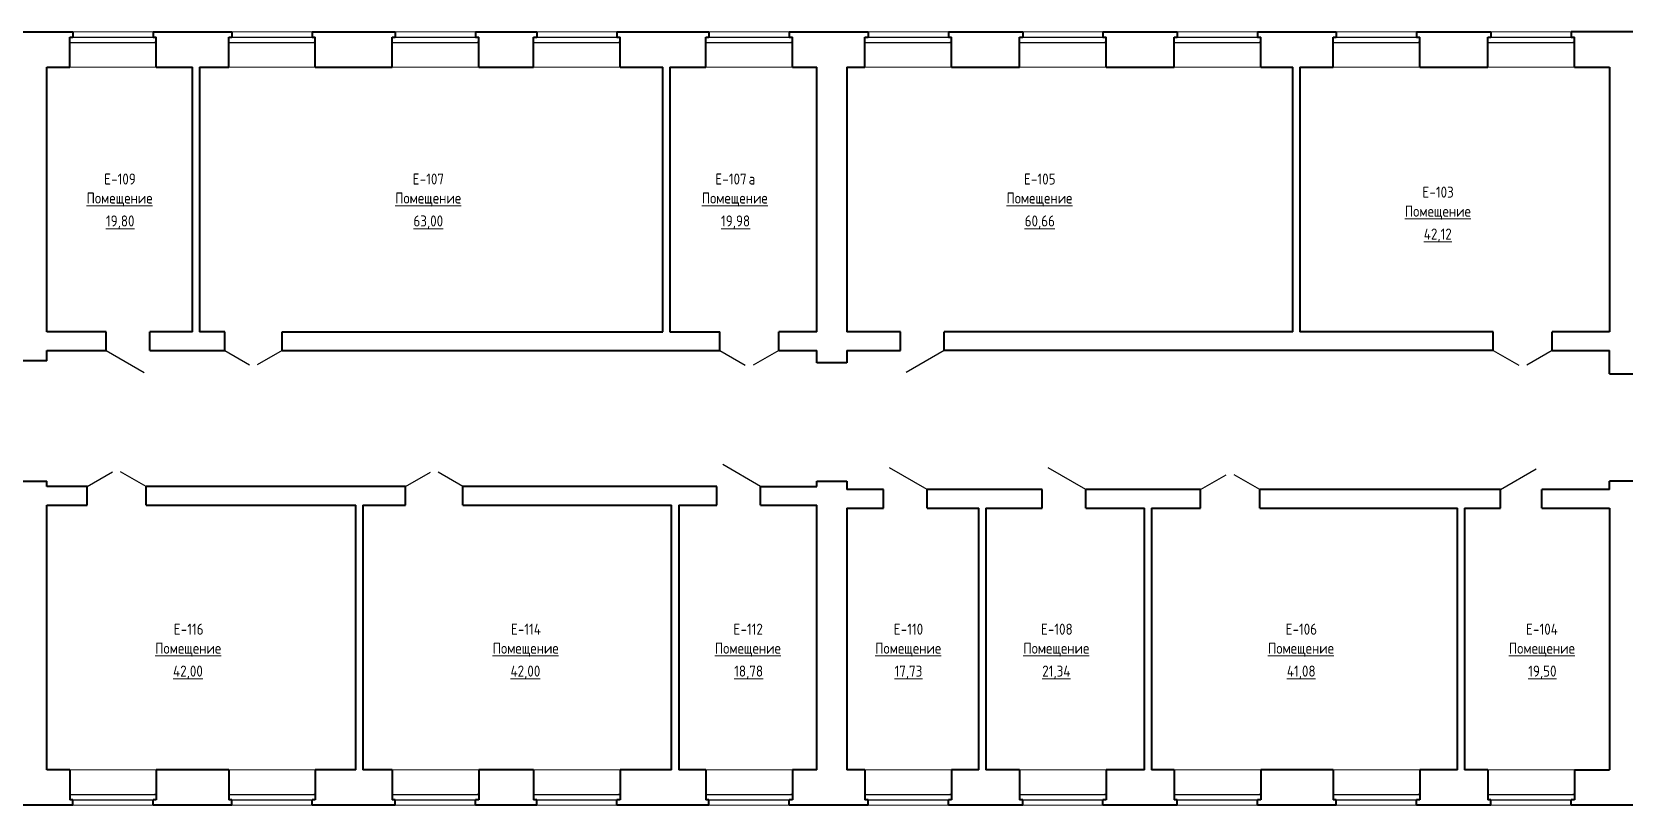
# Model space of a CAD drawing. Header units: millimetres. Extents: x -24 to 373619, y 275 to 149465.
# Drawn here: x 318209 to 354299, y 65095 to 82615 of the extents above; entities that cross this region are included whole.
import ezdxf

# ---------------------------------------------------------------- set-up
doc = ezdxf.new("R2010")
doc.units = ezdxf.units.MM
for name, color, linetype, lineweight in [('Двери', 7, 'Continuous', 18), ('Каркас_Импост', 7, 'Continuous', 30), ('Марки помещений', 7, 'Continuous', 18), ('Окна', 7, 'Continuous', 18), ('Панель', 7, 'Continuous', 30), ('Стены', 7, 'Continuous', 18), ('Стены разрез', 7, 'Continuous', 40)]:
    doc.layers.add(name, color=color, linetype=linetype, lineweight=lineweight)
doc.styles.add('GOST Common_1', font='GOST Common.ttf', dxfattribs={"width": 0.9, "height": 250})

# ---------------------------------------------------------------- blocks, each defined once
blk = doc.blocks.new('ИРНИТУ_Дверь_Однопольная_ДеревяннаяВнутренняя_филенчатая - 950х3000_c верхней филенкой_-1363566-001_Весь этаж')
at = {"layer": 'Панель'}
blk.add_line((-495, -210), (362, -705), dxfattribs=at)
blk = doc.blocks.new('AC_Дверь_Двупольная_ДеревяннаяВнутренняя_филенчатая - 1300х3000 _с верхней филенкой_-1358584-001_Весь этаж')
at = {"layer": 'Панель'}
for p, q in [((-670, -210), (-90, -545)), ((670, -210), (90, -545))]:
    blk.add_line(p, q, dxfattribs=at)
blk = doc.blocks.new('AC_Дверь_Двупольная_ДеревяннаяВнутренняя_филенчатая_с_верхом - 1260х2080-580178-001_Весь этаж')
at = {"layer": 'Панель'}
for p, q in [((-650, -210), (-87, -535)), ((650, -210), (87, -535))]:
    blk.add_line(p, q, dxfattribs=at)
blk = doc.blocks.new('ИРНИТУ_Дверь_Однопольная_ДеревяннаяВнутренняя_филенчатая - 950х3000_c верхней филенкой_-1341336-001_Весь этаж')
at = {"layer": 'Панель'}
blk.add_line((-495, 210), (362, 705), dxfattribs=at)
blk = doc.blocks.new('AC_Дверь_Двупольная_ДеревяннаяВнутренняя_филенчатая_с_верхом - 1260х2080-413008-001_Весь этаж')
at = {"layer": 'Панель'}
for p, q in [((-650, 210), (-87, 535)), ((650, 210), (87, 535))]:
    blk.add_line(p, q, dxfattribs=at)
blk = doc.blocks.new('ИРНИТУ_Дверь_Однопольная_ДеревяннаяВнутренняя_филенчатая - 900х2080 без верха-1341253-001_Весь этаж')
at = {"layer": 'Панель'}
blk.add_line((-470, 210), (344, 680), dxfattribs=at)
blk = doc.blocks.new('ИРНИТУ-Окно-ГОСТ23166-99_4_2_Створки - 1920 x 2350-580180-001_Весь этаж')
at = {"layer": 'Каркас_Импост'}
for p, q in [((-1018.1, 280), (941.9, 280)), ((-1018.1, 280), (-1018.1, 160)), ((-1018.1, 280), (-983.1, 280)), ((-1018.1, 160), (941.9, 160)), ((-1018.1, 160), (-983.1, 160)), ((941.9, 280), (906.9, 280)), ((941.9, 160), (906.9, 160)), ((941.9, 280), (941.9, 160))]:
    blk.add_line(p, q, dxfattribs=at)
blk = doc.blocks.new('ИРНИТУ-Окно-ГОСТ23166-99_4_2_Створки - 1920 x 2350-678678-001_Весь этаж')
at = {"layer": 'Каркас_Импост'}
for p, q in [((-1018.1, -160), (941.9, -160)), ((-1018.1, -280), (-1018.1, -160)), ((-1018.1, -160), (-983.1, -160)), ((-1018.1, -280), (941.9, -280)), ((-1018.1, -280), (-983.1, -280)), ((941.9, -160), (906.9, -160)), ((941.9, -280), (906.9, -280)), ((941.9, -280), (941.9, -160))]:
    blk.add_line(p, q, dxfattribs=at)

msp = doc.modelspace()

# ---------------------------------------------------------------- linework, layer by layer
at = {"layer": 'Стены'}
for p, q in [((319137, 82615), (320957, 82615)), ((322742, 82615), (324562, 82615)), ((326447, 82615), (328267, 82615)), ((329651, 82615), (331471, 82615)), ((333556, 82615), (335376, 82615)), ((337161, 82615), (338981, 82615)), ((340666, 82615), (342486, 82615)), ((344171, 82615), (345991, 82615)), ((347775, 82615), (349595, 82615)), ((351280, 82615), (353100, 82615)), ((321027, 81815), (319067, 81815)), ((324632, 81815), (322672, 81815)), ((328337, 81815), (326377, 81815)), ((331541, 81815), (329581, 81815)), ((335446, 81815), (333486, 81815)), ((339051, 81815), (337091, 81815)), ((342556, 81815), (340596, 81815)), ((346061, 81815), (344101, 81815)), ((349665, 81815), (347705, 81815)), ((353170, 81815), (351210, 81815)), ((319067, 65895), (321027, 65895)), ((322672, 65895), (324632, 65895)), ((326377, 65895), (328337, 65895)), ((329581, 65895), (331541, 65895)), ((333486, 65895), (335446, 65895)), ((337091, 65895), (339051, 65895)), ((340596, 65895), (342556, 65895)), ((344101, 65895), (346061, 65895)), ((347705, 65895), (349665, 65895)), ((351210, 65895), (353170, 65895)), ((320957, 65095), (319137, 65095)), ((324562, 65095), (322742, 65095)), ((328267, 65095), (326447, 65095)), ((331471, 65095), (329651, 65095)), ((335376, 65095), (333556, 65095)), ((338981, 65095), (337161, 65095)), ((342486, 65095), (340666, 65095)), ((345991, 65095), (344171, 65095)), ((349595, 65095), (347775, 65095)), ((353100, 65095), (351280, 65095))]:
    msp.add_line(p, q, dxfattribs=at)
at = {"layer": 'Стены разрез'}
for p, q in [((316132, 82615), (319137, 82615)), ((319067, 82495), (319137, 82495)), ((319067, 81815), (319067, 82495)), ((319137, 82615), (319137, 82495)), ((320957, 82615), (322742, 82615)), ((320957, 82615), (320957, 82495)), ((320957, 82495), (321027, 82495)), ((321027, 81815), (321027, 82495)), ((322672, 82495), (322742, 82495)), ((322672, 81815), (322672, 82495)), ((322742, 82615), (322742, 82495)), ((324562, 82615), (326447, 82615)), ((324562, 82615), (324562, 82495)), ((324562, 82495), (324632, 82495)), ((324632, 81815), (324632, 82495)), ((326377, 82495), (326447, 82495)), ((326377, 81815), (326377, 82495)), ((326447, 82615), (326447, 82495)), ((328267, 82615), (329651, 82615)), ((328267, 82615), (328267, 82495)), ((328267, 82495), (328337, 82495)), ((328337, 81815), (328337, 82495)), ((329581, 82495), (329651, 82495)), ((329581, 81815), (329581, 82495)), ((329651, 82615), (329651, 82495)), ((331471, 82615), (333556, 82615)), ((331471, 82615), (331471, 82495)), ((331471, 82495), (331541, 82495)), ((331541, 81815), (331541, 82495)), ((333486, 82495), (333556, 82495)), ((333486, 81815), (333486, 82495)), ((333556, 82615), (333556, 82495)), ((335376, 82615), (337161, 82615)), ((335376, 82615), (335376, 82495)), ((335376, 82495), (335446, 82495)), ((335446, 81815), (335446, 82495)), ((337091, 82495), (337161, 82495)), ((337091, 81815), (337091, 82495)), ((337161, 82615), (337161, 82495)), ((338981, 82615), (340666, 82615)), ((338981, 82615), (338981, 82495)), ((338981, 82495), (339051, 82495)), ((339051, 81815), (339051, 82495)), ((340596, 82495), (340666, 82495)), ((340596, 81815), (340596, 82495)), ((340666, 82615), (340666, 82495)), ((342486, 82615), (344171, 82615)), ((342486, 82615), (342486, 82495)), ((342486, 82495), (342556, 82495)), ((342556, 81815), (342556, 82495)), ((344101, 82495), (344171, 82495)), ((344101, 81815), (344101, 82495)), ((344171, 82615), (344171, 82495)), ((345991, 82615), (347775, 82615)), ((345991, 82615), (345991, 82495)), ((345991, 82495), (346061, 82495)), ((346061, 81815), (346061, 82495)), ((347705, 82495), (347775, 82495)), ((347705, 81815), (347705, 82495)), ((347775, 82615), (347775, 82495)), ((349595, 82615), (351280, 82615)), ((349595, 82615), (349595, 82495)), ((349595, 82495), (349665, 82495)), ((349665, 81815), (349665, 82495)), ((351210, 82495), (351280, 82495)), ((351210, 81815), (351210, 82495)), ((351280, 82615), (351280, 82495)), ((354949, 82615), (353100, 82615)), ((353100, 82615), (353100, 82495)), ((353100, 82495), (353170, 82495)), ((353170, 81815), (353170, 82495)), ((318549, 81815), (319067, 81815)), ((318549, 75815), (318549, 81815)), ((321027, 81815), (321849, 81815)), ((321849, 75815), (321849, 81815)), ((322009, 81815), (322672, 81815)), ((322009, 81815), (322009, 75815)), ((324632, 81815), (326377, 81815)), ((328337, 81815), (329581, 81815)), ((331541, 81815), (332509, 81815)), ((332509, 75815), (332509, 81815)), ((332669, 81815), (333486, 81815)), ((332669, 81815), (332669, 75815)), ((335446, 81815), (335999, 81815)), ((335999, 75815), (335999, 81815)), ((336679, 81815), (337091, 81815)), ((336679, 81815), (336679, 75815)), ((339051, 81815), (340596, 81815)), ((342556, 81815), (344101, 81815)), ((346061, 81815), (346789, 81815)), ((346789, 75815), (346789, 81815)), ((346949, 81815), (347705, 81815)), ((346949, 81815), (346949, 75815)), ((349665, 81815), (351210, 81815)), ((353170, 81815), (353969, 81815)), ((353969, 81815), (353969, 75815)), ((319894, 75815), (318549, 75815)), ((319894, 75395), (319894, 75815)), ((321849, 75815), (320884, 75815)), ((320884, 75395), (320884, 75815)), ((322579, 75815), (322009, 75815)), ((322579, 75395), (322579, 75815)), ((323879, 75815), (332509, 75815)), ((323879, 75395), (323879, 75815)), ((332669, 75815), (333799, 75815)), ((333799, 75395), (333799, 75815)), ((335999, 75815), (335139, 75815)), ((335139, 75395), (335139, 75815)), ((337894, 75815), (336679, 75815)), ((337894, 75395), (337894, 75815)), ((346789, 75815), (338884, 75815)), ((338884, 75395), (338884, 75815)), ((351329, 75815), (346949, 75815)), ((351329, 75395), (351329, 75815)), ((353969, 75815), (352669, 75815)), ((352669, 75395), (352669, 75815)), ((318549, 75164), (316749, 75164)), ((318549, 75164), (318549, 75395)), ((318549, 75395), (319894, 75395)), ((320884, 75395), (322579, 75395)), ((323879, 75395), (333799, 75395)), ((335139, 75395), (335999, 75395)), ((335999, 75115), (335999, 75395)), ((336679, 75115), (335999, 75115)), ((336679, 75395), (336679, 75115)), ((336679, 75395), (337894, 75395)), ((351329, 75395), (338884, 75395)), ((352669, 75395), (353969, 75395)), ((353969, 74866), (353969, 75395)), ((353969, 74866), (355749, 74866)), ((316749, 72436), (318549, 72436)), ((318549, 72315), (318549, 72436)), ((319459, 72315), (318549, 72315)), ((319459, 71895), (319459, 72315)), ((326679, 72315), (320799, 72315)), ((320799, 71895), (320799, 72315)), ((326679, 71895), (326679, 72315)), ((333734, 72315), (327979, 72315)), ((327979, 71895), (327979, 72315)), ((333734, 71895), (333734, 72315)), ((334724, 72315), (335999, 72315)), ((334724, 71895), (334724, 72315)), ((335999, 72315), (335999, 72436)), ((335999, 72436), (336679, 72436)), ((336679, 72436), (336679, 72244)), ((337514, 72244), (336679, 72244)), ((337514, 71824), (337514, 72244)), ((341109, 72244), (338504, 72244)), ((338504, 71824), (338504, 72244)), ((341109, 71824), (341109, 72244)), ((344699, 72244), (342099, 72244)), ((342099, 71824), (342099, 72244)), ((344699, 71824), (344699, 72244)), ((351494, 72244), (346039, 72244)), ((346039, 71824), (346039, 72244)), ((351494, 71824), (351494, 72244)), ((353969, 72244), (352434, 72244)), ((352434, 71824), (352434, 72244)), ((355749, 72436), (353969, 72436)), ((353969, 72244), (353969, 72436)), ((318549, 65895), (318549, 71895)), ((318549, 71895), (319459, 71895)), ((320799, 71895), (325549, 71895)), ((325549, 65895), (325549, 71895)), ((325709, 71895), (326679, 71895)), ((325709, 71895), (325709, 65895)), ((327979, 71895), (332709, 71895)), ((332709, 65895), (332709, 71895)), ((332869, 71895), (333734, 71895)), ((332869, 71895), (332869, 65895)), ((334724, 71895), (335999, 71895)), ((335999, 65895), (335999, 71895)), ((336679, 71824), (336679, 65895)), ((336679, 71824), (337514, 71824)), ((338504, 71824), (339669, 71824)), ((339669, 65895), (339669, 71824)), ((339829, 71824), (341109, 71824)), ((339829, 71824), (339829, 65895)), ((342099, 71824), (343429, 71824)), ((343429, 65895), (343429, 71824)), ((343589, 71824), (344699, 71824)), ((343589, 71824), (343589, 65895)), ((346039, 71824), (350519, 71824)), ((350519, 65895), (350519, 71824)), ((350679, 71824), (351494, 71824)), ((350679, 71824), (350679, 65895)), ((352434, 71824), (353969, 71824)), ((353969, 71824), (353969, 65895)), ((319067, 65895), (318549, 65895)), ((319067, 65895), (319067, 65215)), ((322672, 65895), (321027, 65895)), ((321027, 65895), (321027, 65215)), ((322672, 65895), (322672, 65215)), ((325549, 65895), (324632, 65895)), ((324632, 65895), (324632, 65215)), ((326377, 65895), (325709, 65895)), ((326377, 65895), (326377, 65215)), ((329581, 65895), (328337, 65895)), ((328337, 65895), (328337, 65215)), ((329581, 65895), (329581, 65215)), ((332709, 65895), (331541, 65895)), ((331541, 65895), (331541, 65215)), ((333486, 65895), (332869, 65895)), ((333486, 65895), (333486, 65215)), ((335999, 65895), (335446, 65895)), ((335446, 65895), (335446, 65215)), ((337091, 65895), (336679, 65895)), ((337091, 65895), (337091, 65215)), ((339669, 65895), (339051, 65895)), ((339051, 65895), (339051, 65215)), ((340596, 65895), (339829, 65895)), ((340596, 65895), (340596, 65215)), ((343429, 65895), (342556, 65895)), ((342556, 65895), (342556, 65215)), ((344101, 65895), (343589, 65895)), ((344101, 65895), (344101, 65215)), ((347705, 65895), (346061, 65895)), ((346061, 65895), (346061, 65215)), ((347705, 65895), (347705, 65215)), ((350519, 65895), (349665, 65895)), ((349665, 65895), (349665, 65215)), ((351210, 65895), (350679, 65895)), ((351210, 65895), (351210, 65215)), ((353170, 65895), (353969, 65895)), ((353170, 65895), (353170, 65215)), ((319137, 65095), (316132, 65095)), ((319137, 65215), (319067, 65215)), ((319137, 65095), (319137, 65215)), ((321027, 65215), (320957, 65215)), ((320957, 65095), (320957, 65215)), ((322742, 65095), (320957, 65095)), ((322742, 65215), (322672, 65215)), ((322742, 65095), (322742, 65215)), ((324632, 65215), (324562, 65215)), ((324562, 65095), (324562, 65215)), ((326447, 65095), (324562, 65095)), ((326447, 65215), (326377, 65215)), ((326447, 65095), (326447, 65215)), ((328337, 65215), (328267, 65215)), ((328267, 65095), (328267, 65215)), ((329651, 65095), (328267, 65095)), ((329651, 65215), (329581, 65215)), ((329651, 65095), (329651, 65215)), ((331541, 65215), (331471, 65215)), ((331471, 65095), (331471, 65215)), ((333556, 65095), (331471, 65095)), ((333556, 65215), (333486, 65215)), ((333556, 65095), (333556, 65215)), ((335446, 65215), (335376, 65215)), ((335376, 65095), (335376, 65215)), ((337161, 65095), (335376, 65095)), ((337161, 65215), (337091, 65215)), ((337161, 65095), (337161, 65215)), ((339051, 65215), (338981, 65215)), ((338981, 65095), (338981, 65215)), ((340666, 65095), (338981, 65095)), ((340666, 65215), (340596, 65215)), ((340666, 65095), (340666, 65215)), ((342556, 65215), (342486, 65215)), ((342486, 65095), (342486, 65215)), ((344171, 65095), (342486, 65095)), ((344171, 65215), (344101, 65215)), ((344171, 65095), (344171, 65215)), ((346061, 65215), (345991, 65215)), ((345991, 65095), (345991, 65215)), ((347775, 65095), (345991, 65095)), ((347775, 65215), (347705, 65215)), ((347775, 65095), (347775, 65215)), ((349665, 65215), (349595, 65215)), ((349595, 65095), (349595, 65215)), ((351280, 65095), (349595, 65095)), ((351280, 65215), (351210, 65215)), ((351280, 65095), (351280, 65215)), ((353170, 65215), (353100, 65215)), ((353100, 65095), (353100, 65215)), ((354949, 65095), (353100, 65095))]:
    msp.add_line(p, q, dxfattribs=at)

# ---------------------------------------------------------------- block references
at = {"layer": 'Двери'}
for name, p in [('ИРНИТУ_Дверь_Однопольная_ДеревяннаяВнутренняя_филенчатая - 950х3000_c верхней филенкой_-1363566-001_Весь этаж', (320389, 75605)), ('AC_Дверь_Двупольная_ДеревяннаяВнутренняя_филенчатая - 1300х3000 _с верхней филенкой_-1358584-001_Весь этаж', (334469, 75605)), ('AC_Дверь_Двупольная_ДеревяннаяВнутренняя_филенчатая - 1300х3000 _с верхней филенкой_-1358584-001_Весь этаж', (351999, 75605)), ('ИРНИТУ_Дверь_Однопольная_ДеревяннаяВнутренняя_филенчатая - 900х2080 без верха-1341253-001_Весь этаж', (351964, 72034))]:
    msp.add_blockref(name, p, dxfattribs=at)
at = {"layer": 'Двери', "rotation": 180}
for name, p in [('AC_Дверь_Двупольная_ДеревяннаяВнутренняя_филенчатая_с_верхом - 1260х2080-413008-001_Весь этаж', (323229, 75605)), ('ИРНИТУ_Дверь_Однопольная_ДеревяннаяВнутренняя_филенчатая - 950х3000_c верхней филенкой_-1341336-001_Весь этаж', (338389, 75605)), ('AC_Дверь_Двупольная_ДеревяннаяВнутренняя_филенчатая - 1300х3000 _с верхней филенкой_-1358584-001_Весь этаж', (320129, 72105)), ('AC_Дверь_Двупольная_ДеревяннаяВнутренняя_филенчатая_с_верхом - 1260х2080-580178-001_Весь этаж', (327329, 72105)), ('ИРНИТУ_Дверь_Однопольная_ДеревяннаяВнутренняя_филенчатая - 950х3000_c верхней филенкой_-1363566-001_Весь этаж', (334229, 72105)), ('ИРНИТУ_Дверь_Однопольная_ДеревяннаяВнутренняя_филенчатая - 950х3000_c верхней филенкой_-1363566-001_Весь этаж', (338009, 72034)), ('ИРНИТУ_Дверь_Однопольная_ДеревяннаяВнутренняя_филенчатая - 950х3000_c верхней филенкой_-1363566-001_Весь этаж', (341604, 72034)), ('AC_Дверь_Двупольная_ДеревяннаяВнутренняя_филенчатая - 1300х3000 _с верхней филенкой_-1358584-001_Весь этаж', (345369, 72034))]:
    msp.add_blockref(name, p, dxfattribs=at)
at = {"layer": 'Окна'}
for name, p in [('ИРНИТУ-Окно-ГОСТ23166-99_4_2_Створки - 1920 x 2350-580180-001_Весь этаж', (320085, 82215)), ('ИРНИТУ-Окно-ГОСТ23166-99_4_2_Створки - 1920 x 2350-580180-001_Весь этаж', (323690, 82215)), ('ИРНИТУ-Окно-ГОСТ23166-99_4_2_Створки - 1920 x 2350-580180-001_Весь этаж', (327395, 82215)), ('ИРНИТУ-Окно-ГОСТ23166-99_4_2_Створки - 1920 x 2350-580180-001_Весь этаж', (330600, 82215)), ('ИРНИТУ-Окно-ГОСТ23166-99_4_2_Створки - 1920 x 2350-580180-001_Весь этаж', (334504, 82215)), ('ИРНИТУ-Окно-ГОСТ23166-99_4_2_Створки - 1920 x 2350-580180-001_Весь этаж', (338109, 82215)), ('ИРНИТУ-Окно-ГОСТ23166-99_4_2_Створки - 1920 x 2350-580180-001_Весь этаж', (341614, 82215)), ('ИРНИТУ-Окно-ГОСТ23166-99_4_2_Створки - 1920 x 2350-580180-001_Весь этаж', (345119, 82215)), ('ИРНИТУ-Окно-ГОСТ23166-99_4_2_Створки - 1920 x 2350-580180-001_Весь этаж', (348724, 82215)), ('ИРНИТУ-Окно-ГОСТ23166-99_4_2_Створки - 1920 x 2350-580180-001_Весь этаж', (352228, 82215)), ('ИРНИТУ-Окно-ГОСТ23166-99_4_2_Створки - 1920 x 2350-678678-001_Весь этаж', (320085, 65495)), ('ИРНИТУ-Окно-ГОСТ23166-99_4_2_Створки - 1920 x 2350-678678-001_Весь этаж', (323690, 65495)), ('ИРНИТУ-Окно-ГОСТ23166-99_4_2_Створки - 1920 x 2350-678678-001_Весь этаж', (327395, 65495)), ('ИРНИТУ-Окно-ГОСТ23166-99_4_2_Створки - 1920 x 2350-678678-001_Весь этаж', (330600, 65495)), ('ИРНИТУ-Окно-ГОСТ23166-99_4_2_Створки - 1920 x 2350-678678-001_Весь этаж', (334504, 65495)), ('ИРНИТУ-Окно-ГОСТ23166-99_4_2_Створки - 1920 x 2350-678678-001_Весь этаж', (338109, 65495)), ('ИРНИТУ-Окно-ГОСТ23166-99_4_2_Створки - 1920 x 2350-678678-001_Весь этаж', (341614, 65495)), ('ИРНИТУ-Окно-ГОСТ23166-99_4_2_Створки - 1920 x 2350-678678-001_Весь этаж', (345119, 65495)), ('ИРНИТУ-Окно-ГОСТ23166-99_4_2_Створки - 1920 x 2350-678678-001_Весь этаж', (348724, 65495)), ('ИРНИТУ-Окно-ГОСТ23166-99_4_2_Створки - 1920 x 2350-678678-001_Весь этаж', (352228, 65495))]:
    msp.add_blockref(name, p, dxfattribs=at)

# ---------------------------------------------------------------- texts
at = {"layer": 'Марки помещений', "lineweight": 9, "char_height": 250, "attachment_point": 1, "style": 'GOST Common_1'}
for s, insert, width in [('\\fGOST Common|b0|i0|c204|p34|;\\W.9;Е', (319845, 79406), 194.81), ('-109', (320006, 79406), 721.52), ('\\fGOST Common|b0|i0|c204|p34|;\\W.9;Е', (326839, 79406), 194.81), ('-107', (327000, 79406), 721.52), ('\\fGOST Common|b0|i0|c204|p34|;\\W.9;Е', (333698, 79406), 194.81), ('-107', (333859, 79406), 721.52), ('\\fGOST Common|b0|i0|c204|p34|;\\W.9;Е', (340693, 79406), 194.81), ('-105', (340854, 79406), 721.52), ('\\fGOST Common|b0|i0|c204|p34|;\\W.9;а', (334455, 79406), 216.46), ('\\fGOST Common|b0|i0|c204|p34|;\\W.9;Е', (349724, 79109), 194.81), ('-103', (349885, 79109), 721.52), ('\\LПомещение', (319449, 78975), 1875.95), ('\\LПомещение', (326443, 78975), 1875.95), ('\\LПомещение', (333392, 78975), 1875.95), ('\\LПомещение', (340297, 78975), 1875.95), ('\\LПомещение', (349328, 78677), 1875.95), ('\\L19,80', (319887, 78456), 815.32), ('\\L63,00', (326857, 78456), 873.04), ('\\L19,98', (333829, 78456), 815.32), ('\\L60,66', (340711, 78456), 873.04), ('\\L42,12', (349757, 78159), 836.96), ('\\fGOST Common|b0|i0|c204|p34|;\\W.9;Е', (321424, 69207), 194.81), ('-116', (321584, 69207), 663.8), ('\\fGOST Common|b0|i0|c204|p34|;\\W.9;Е', (329064, 69207), 194.81), ('-114', (329225, 69207), 685.44), ('\\fGOST Common|b0|i0|c204|p34|;\\W.9;Е', (334109, 69207), 194.81), ('-112', (334270, 69207), 663.8), ('\\fGOST Common|b0|i0|c204|p34|;\\W.9;Е', (337742, 69207), 194.81), ('-110', (337903, 69207), 663.8), ('\\fGOST Common|b0|i0|c204|p34|;\\W.9;Е', (341076, 69207), 194.81), ('-108', (341237, 69207), 721.52), ('\\fGOST Common|b0|i0|c204|p34|;\\W.9;Е', (346622, 69207), 194.81), ('-106', (346782, 69207), 721.52), ('\\fGOST Common|b0|i0|c204|p34|;\\W.9;Е', (352073, 69207), 194.81), ('-104', (352234, 69207), 743.16), ('\\LПомещение', (321004, 68776), 1875.95), ('\\LПомещение', (328653, 68776), 1875.95), ('\\LПомещение', (333689, 68776), 1875.95), ('\\LПомещение', (337323, 68776), 1875.95), ('\\LПомещение', (340680, 68776), 1875.95), ('\\LПомещение', (346226, 68776), 1875.95), ('\\LПомещение', (351686, 68776), 1875.95), ('\\L42,00', (321409, 68257), 894.68), ('\\L42,00', (329058, 68257), 894.68), ('\\L18,78', (334127, 68257), 815.32), ('\\L17,73', (337760, 68257), 815.32), ('\\L21,34', (341109, 68257), 836.96), ('\\L41,08', (346654, 68257), 836.96), ('\\L19,50', (352124, 68257), 815.32)]:
    msp.add_mtext(s, dxfattribs=dict(at, insert=insert, width=width))

doc.saveas('drawing.dxf')
